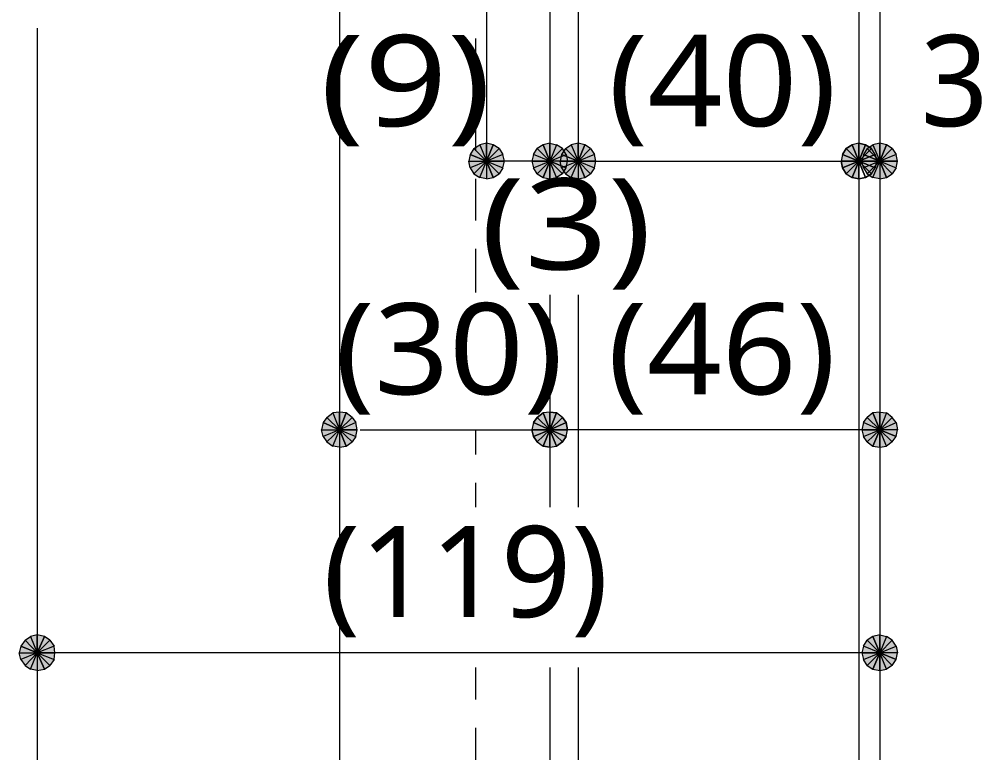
# Model space of a CAD drawing. Header units: millimetres. Extents: x 0 to 420, y 0 to 297.
# Drawn here: x 129.98 to 157.4, y 101.9 to 123 of the extents above; entities that cross this region are included whole.
import ezdxf
from ezdxf.enums import TextEntityAlignment as Align

# ---------------------------------------------------------------- set-up
doc = ezdxf.new("R2010")
doc.units = ezdxf.units.MM
doc.styles.add('kst32b', font='NotoSansJP-Variable.ttf')

msp = doc.modelspace()

# ---------------------------------------------------------------- hatches: boundary and pattern name
h = msp.add_hatch(color=7)
h.paths.add_polyline_path([(143.298, 119.465), (143.108, 119.422), (143.298, 118.957), (143.298, 119.465)])
h.paths.add_polyline_path([(143.108, 119.422), (143.298, 118.957), (142.938, 119.317), (143.108, 119.422)])
h.paths.add_polyline_path([(143.298, 118.957), (142.938, 119.317), (142.833, 119.147), (143.298, 118.957)])
for points in [[(143.489, 119.422), (143.298, 119.465), (143.298, 118.957), (143.489, 119.422)], [(146.092, 119.422), (145.902, 119.465), (145.902, 118.957), (146.092, 119.422)], [(154.686, 119.422), (154.496, 119.465), (154.496, 118.957), (154.686, 119.422)], [(144.907, 118.491), (145.097, 118.449), (145.097, 118.957), (144.907, 118.491)], [(139.298, 111.781), (139.107, 111.802), (139.107, 111.294), (139.298, 111.781)], [(145.288, 111.781), (145.097, 111.802), (145.097, 111.294), (145.288, 111.781)], [(144.907, 110.829), (145.097, 110.807), (145.097, 111.294), (144.907, 110.829)], [(154.305, 110.829), (154.496, 110.807), (154.496, 111.294), (154.305, 110.829)], [(130.704, 105.41), (130.493, 105.452), (130.493, 104.944), (130.704, 105.41)], [(154.305, 104.479), (154.496, 104.436), (154.496, 104.944), (154.305, 104.479)]]:
    msp.add_hatch(color=7).paths.add_polyline_path(points)
h = msp.add_hatch(color=7)
h.paths.add_polyline_path([(143.806, 118.957), (143.764, 119.147), (143.298, 118.957), (143.806, 118.957)])
h.paths.add_polyline_path([(143.764, 119.147), (143.298, 118.957), (143.658, 119.317), (143.764, 119.147)])
h.paths.add_polyline_path([(143.298, 118.957), (143.658, 119.317), (143.489, 119.422), (143.298, 118.957)])
h = msp.add_hatch(color=7)
h.paths.add_polyline_path([(144.907, 119.422), (144.738, 119.317), (145.097, 118.957), (144.907, 119.422)])
h.paths.add_polyline_path([(144.738, 119.317), (145.097, 118.957), (144.632, 119.147), (144.738, 119.317)])
h.paths.add_polyline_path([(145.097, 118.957), (144.632, 119.147), (144.59, 118.957), (145.097, 118.957)])
h = msp.add_hatch(color=7)
h.paths.add_polyline_path([(145.457, 119.317), (145.288, 119.422), (145.097, 118.957), (145.457, 119.317)])
h.paths.add_polyline_path([(145.288, 119.422), (145.097, 118.957), (145.097, 119.465), (145.288, 119.422)])
h.paths.add_polyline_path([(145.097, 118.957), (145.097, 119.465), (144.907, 119.422), (145.097, 118.957)])
h = msp.add_hatch(color=7)
h.paths.add_polyline_path([(145.563, 118.766), (145.605, 118.957), (145.097, 118.957), (145.563, 118.766)])
h.paths.add_polyline_path([(145.605, 118.957), (145.097, 118.957), (145.563, 119.147), (145.605, 118.957)])
h.paths.add_polyline_path([(145.097, 118.957), (145.563, 119.147), (145.457, 119.317), (145.097, 118.957)])
h = msp.add_hatch(color=7)
h.paths.add_polyline_path([(145.902, 119.465), (145.711, 119.422), (145.902, 118.957), (145.902, 119.465)])
h.paths.add_polyline_path([(145.711, 119.422), (145.902, 118.957), (145.542, 119.317), (145.711, 119.422)])
h.paths.add_polyline_path([(145.902, 118.957), (145.542, 119.317), (145.436, 119.147), (145.902, 118.957)])
h = msp.add_hatch(color=7)
h.paths.add_polyline_path([(146.41, 118.957), (146.368, 119.147), (145.902, 118.957), (146.41, 118.957)])
h.paths.add_polyline_path([(146.368, 119.147), (145.902, 118.957), (146.262, 119.317), (146.368, 119.147)])
h.paths.add_polyline_path([(145.902, 118.957), (146.262, 119.317), (146.092, 119.422), (145.902, 118.957)])
h = msp.add_hatch(color=7)
h.paths.add_polyline_path([(153.712, 119.422), (153.543, 119.317), (153.903, 118.957), (153.712, 119.422)])
h.paths.add_polyline_path([(153.543, 119.317), (153.903, 118.957), (153.437, 119.147), (153.543, 119.317)])
h.paths.add_polyline_path([(153.903, 118.957), (153.437, 119.147), (153.395, 118.957), (153.903, 118.957)])
h = msp.add_hatch(color=7)
h.paths.add_polyline_path([(153.903, 119.465), (153.712, 119.422), (153.903, 118.957), (153.903, 119.465)])
h.paths.add_polyline_path([(153.712, 119.422), (153.903, 118.957), (153.543, 119.317), (153.712, 119.422)])
h.paths.add_polyline_path([(153.903, 118.957), (153.543, 119.317), (153.437, 119.147), (153.903, 118.957)])
h = msp.add_hatch(color=7)
h.paths.add_polyline_path([(154.263, 119.317), (154.093, 119.422), (153.903, 118.957), (154.263, 119.317)])
h.paths.add_polyline_path([(154.093, 119.422), (153.903, 118.957), (153.903, 119.465), (154.093, 119.422)])
h.paths.add_polyline_path([(153.903, 118.957), (153.903, 119.465), (153.712, 119.422), (153.903, 118.957)])
h = msp.add_hatch(color=7)
h.paths.add_polyline_path([(154.369, 119.147), (154.263, 119.317), (153.903, 118.957), (154.369, 119.147)])
h.paths.add_polyline_path([(154.263, 119.317), (153.903, 118.957), (154.093, 119.422), (154.263, 119.317)])
h.paths.add_polyline_path([(153.903, 118.957), (154.093, 119.422), (153.903, 119.465), (153.903, 118.957)])
h = msp.add_hatch(color=7)
h.paths.add_polyline_path([(154.369, 118.766), (154.411, 118.957), (153.903, 118.957), (154.369, 118.766)])
h.paths.add_polyline_path([(154.411, 118.957), (153.903, 118.957), (154.369, 119.147), (154.411, 118.957)])
h.paths.add_polyline_path([(153.903, 118.957), (154.369, 119.147), (154.263, 119.317), (153.903, 118.957)])
h = msp.add_hatch(color=7)
h.paths.add_polyline_path([(154.496, 119.465), (154.305, 119.422), (154.496, 118.957), (154.496, 119.465)])
h.paths.add_polyline_path([(154.305, 119.422), (154.496, 118.957), (154.136, 119.317), (154.305, 119.422)])
h.paths.add_polyline_path([(154.496, 118.957), (154.136, 119.317), (154.03, 119.147), (154.496, 118.957)])
h = msp.add_hatch(color=7)
h.paths.add_polyline_path([(155.004, 118.957), (154.961, 119.147), (154.496, 118.957), (155.004, 118.957)])
h.paths.add_polyline_path([(154.961, 119.147), (154.496, 118.957), (154.855, 119.317), (154.961, 119.147)])
h.paths.add_polyline_path([(154.496, 118.957), (154.855, 119.317), (154.686, 119.422), (154.496, 118.957)])
h = msp.add_hatch(color=7)
h.paths.add_polyline_path([(142.833, 119.147), (142.79, 118.957), (143.298, 118.957), (142.833, 119.147)])
h.paths.add_polyline_path([(142.79, 118.957), (143.298, 118.957), (142.833, 118.766), (142.79, 118.957)])
h.paths.add_polyline_path([(143.298, 118.957), (142.833, 118.766), (142.938, 118.597), (143.298, 118.957)])
h = msp.add_hatch(color=7)
h.paths.add_polyline_path([(145.436, 119.147), (145.394, 118.957), (145.902, 118.957), (145.436, 119.147)])
h.paths.add_polyline_path([(145.394, 118.957), (145.902, 118.957), (145.436, 118.766), (145.394, 118.957)])
h.paths.add_polyline_path([(145.902, 118.957), (145.436, 118.766), (145.542, 118.597), (145.902, 118.957)])
h = msp.add_hatch(color=7)
h.paths.add_polyline_path([(153.437, 119.147), (153.395, 118.957), (153.903, 118.957), (153.437, 119.147)])
h.paths.add_polyline_path([(153.395, 118.957), (153.903, 118.957), (153.437, 118.766), (153.395, 118.957)])
h.paths.add_polyline_path([(153.903, 118.957), (153.437, 118.766), (153.543, 118.597), (153.903, 118.957)])
h = msp.add_hatch(color=7)
h.paths.add_polyline_path([(154.263, 118.597), (154.369, 118.766), (153.903, 118.957), (154.263, 118.597)])
h.paths.add_polyline_path([(154.369, 118.766), (153.903, 118.957), (154.411, 118.957), (154.369, 118.766)])
h.paths.add_polyline_path([(153.903, 118.957), (154.411, 118.957), (154.369, 119.147), (153.903, 118.957)])
h = msp.add_hatch(color=7)
h.paths.add_polyline_path([(154.03, 119.147), (153.987, 118.957), (154.496, 118.957), (154.03, 119.147)])
h.paths.add_polyline_path([(153.987, 118.957), (154.496, 118.957), (154.03, 118.766), (153.987, 118.957)])
h.paths.add_polyline_path([(154.496, 118.957), (154.03, 118.766), (154.136, 118.597), (154.496, 118.957)])
h = msp.add_hatch(color=7)
h.paths.add_polyline_path([(142.938, 118.597), (143.108, 118.491), (143.298, 118.957), (142.938, 118.597)])
h.paths.add_polyline_path([(143.108, 118.491), (143.298, 118.957), (143.298, 118.449), (143.108, 118.491)])
h.paths.add_polyline_path([(143.298, 118.957), (143.298, 118.449), (143.489, 118.491), (143.298, 118.957)])
h = msp.add_hatch(color=7)
h.paths.add_polyline_path([(143.489, 118.491), (143.658, 118.597), (143.298, 118.957), (143.489, 118.491)])
h.paths.add_polyline_path([(143.658, 118.597), (143.298, 118.957), (143.764, 118.766), (143.658, 118.597)])
h.paths.add_polyline_path([(143.298, 118.957), (143.764, 118.766), (143.806, 118.957), (143.298, 118.957)])
h = msp.add_hatch(color=7)
h.paths.add_polyline_path([(144.59, 118.957), (144.632, 118.766), (145.097, 118.957), (144.59, 118.957)])
h.paths.add_polyline_path([(144.632, 118.766), (145.097, 118.957), (144.738, 118.597), (144.632, 118.766)])
h.paths.add_polyline_path([(145.097, 118.957), (144.738, 118.597), (144.907, 118.491), (145.097, 118.957)])
h = msp.add_hatch(color=7)
h.paths.add_polyline_path([(145.097, 118.449), (145.288, 118.491), (145.097, 118.957), (145.097, 118.449)])
h.paths.add_polyline_path([(145.288, 118.491), (145.097, 118.957), (145.457, 118.597), (145.288, 118.491)])
h.paths.add_polyline_path([(145.097, 118.957), (145.457, 118.597), (145.563, 118.766), (145.097, 118.957)])
h = msp.add_hatch(color=7)
h.paths.add_polyline_path([(145.542, 118.597), (145.711, 118.491), (145.902, 118.957), (145.542, 118.597)])
h.paths.add_polyline_path([(145.711, 118.491), (145.902, 118.957), (145.902, 118.449), (145.711, 118.491)])
h.paths.add_polyline_path([(145.902, 118.957), (145.902, 118.449), (146.092, 118.491), (145.902, 118.957)])
h = msp.add_hatch(color=7)
h.paths.add_polyline_path([(146.092, 118.491), (146.262, 118.597), (145.902, 118.957), (146.092, 118.491)])
h.paths.add_polyline_path([(146.262, 118.597), (145.902, 118.957), (146.368, 118.766), (146.262, 118.597)])
h.paths.add_polyline_path([(145.902, 118.957), (146.368, 118.766), (146.41, 118.957), (145.902, 118.957)])
h = msp.add_hatch(color=7)
h.paths.add_polyline_path([(153.395, 118.957), (153.437, 118.766), (153.903, 118.957), (153.395, 118.957)])
h.paths.add_polyline_path([(153.437, 118.766), (153.903, 118.957), (153.543, 118.597), (153.437, 118.766)])
h.paths.add_polyline_path([(153.903, 118.957), (153.543, 118.597), (153.712, 118.491), (153.903, 118.957)])
h = msp.add_hatch(color=7)
h.paths.add_polyline_path([(153.543, 118.597), (153.712, 118.491), (153.903, 118.957), (153.543, 118.597)])
h.paths.add_polyline_path([(153.712, 118.491), (153.903, 118.957), (153.903, 118.449), (153.712, 118.491)])
h = msp.add_hatch(color=7)
h.paths.add_polyline_path([(153.712, 118.491), (153.903, 118.449), (153.903, 118.957), (153.712, 118.491)])
h.paths.add_polyline_path([(153.903, 118.449), (153.903, 118.957), (154.093, 118.491), (153.903, 118.449)])
h.paths.add_polyline_path([(153.903, 118.957), (154.093, 118.491), (154.263, 118.597), (153.903, 118.957)])
h = msp.add_hatch(color=7)
h.paths.add_polyline_path([(153.903, 118.449), (154.093, 118.491), (153.903, 118.957), (153.903, 118.449)])
h.paths.add_polyline_path([(154.093, 118.491), (153.903, 118.957), (154.263, 118.597), (154.093, 118.491)])
h.paths.add_polyline_path([(153.903, 118.957), (154.263, 118.597), (154.369, 118.766), (153.903, 118.957)])
h = msp.add_hatch(color=7)
h.paths.add_polyline_path([(154.136, 118.597), (154.305, 118.491), (154.496, 118.957), (154.136, 118.597)])
h.paths.add_polyline_path([(154.305, 118.491), (154.496, 118.957), (154.496, 118.449), (154.305, 118.491)])
h.paths.add_polyline_path([(154.496, 118.957), (154.496, 118.449), (154.686, 118.491), (154.496, 118.957)])
h = msp.add_hatch(color=7)
h.paths.add_polyline_path([(154.686, 118.491), (154.855, 118.597), (154.496, 118.957), (154.686, 118.491)])
h.paths.add_polyline_path([(154.855, 118.597), (154.496, 118.957), (154.961, 118.766), (154.855, 118.597)])
h.paths.add_polyline_path([(154.496, 118.957), (154.961, 118.766), (155.004, 118.957), (154.496, 118.957)])
h = msp.add_hatch(color=7)
h.paths.add_polyline_path([(139.107, 111.802), (138.917, 111.781), (139.107, 111.294), (139.107, 111.802)])
h.paths.add_polyline_path([(138.917, 111.781), (139.107, 111.294), (138.747, 111.654), (138.917, 111.781)])
h.paths.add_polyline_path([(139.107, 111.294), (138.747, 111.654), (138.642, 111.506), (139.107, 111.294)])
h = msp.add_hatch(color=7)
h.paths.add_polyline_path([(139.615, 111.294), (139.573, 111.506), (139.107, 111.294), (139.615, 111.294)])
h.paths.add_polyline_path([(139.573, 111.506), (139.107, 111.294), (139.467, 111.654), (139.573, 111.506)])
h.paths.add_polyline_path([(139.107, 111.294), (139.467, 111.654), (139.298, 111.781), (139.107, 111.294)])
h = msp.add_hatch(color=7)
h.paths.add_polyline_path([(144.907, 111.781), (144.738, 111.654), (145.097, 111.294), (144.907, 111.781)])
h.paths.add_polyline_path([(144.738, 111.654), (145.097, 111.294), (144.632, 111.506), (144.738, 111.654)])
h.paths.add_polyline_path([(145.097, 111.294), (144.632, 111.506), (144.59, 111.294), (145.097, 111.294)])
h = msp.add_hatch(color=7)
h.paths.add_polyline_path([(145.097, 111.802), (144.907, 111.781), (145.097, 111.294), (145.097, 111.802)])
h.paths.add_polyline_path([(144.907, 111.781), (145.097, 111.294), (144.738, 111.654), (144.907, 111.781)])
h.paths.add_polyline_path([(145.097, 111.294), (144.738, 111.654), (144.632, 111.506), (145.097, 111.294)])
h = msp.add_hatch(color=7)
h.paths.add_polyline_path([(145.457, 111.654), (145.288, 111.781), (145.097, 111.294), (145.457, 111.654)])
h.paths.add_polyline_path([(145.288, 111.781), (145.097, 111.294), (145.097, 111.802), (145.288, 111.781)])
h.paths.add_polyline_path([(145.097, 111.294), (145.097, 111.802), (144.907, 111.781), (145.097, 111.294)])
h = msp.add_hatch(color=7)
h.paths.add_polyline_path([(145.605, 111.294), (145.563, 111.506), (145.097, 111.294), (145.605, 111.294)])
h.paths.add_polyline_path([(145.563, 111.506), (145.097, 111.294), (145.457, 111.654), (145.563, 111.506)])
h.paths.add_polyline_path([(145.097, 111.294), (145.457, 111.654), (145.288, 111.781), (145.097, 111.294)])
h = msp.add_hatch(color=7)
h.paths.add_polyline_path([(145.563, 111.104), (145.605, 111.294), (145.097, 111.294), (145.563, 111.104)])
h.paths.add_polyline_path([(145.605, 111.294), (145.097, 111.294), (145.563, 111.506), (145.605, 111.294)])
h.paths.add_polyline_path([(145.097, 111.294), (145.563, 111.506), (145.457, 111.654), (145.097, 111.294)])
h = msp.add_hatch(color=7)
h.paths.add_polyline_path([(154.305, 111.781), (154.136, 111.654), (154.496, 111.294), (154.305, 111.781)])
h.paths.add_polyline_path([(154.136, 111.654), (154.496, 111.294), (154.03, 111.506), (154.136, 111.654)])
h.paths.add_polyline_path([(154.496, 111.294), (154.03, 111.506), (153.987, 111.294), (154.496, 111.294)])
h = msp.add_hatch(color=7)
h.paths.add_polyline_path([(154.855, 111.654), (154.686, 111.781), (154.496, 111.294), (154.855, 111.654)])
h.paths.add_polyline_path([(154.686, 111.781), (154.496, 111.294), (154.496, 111.802), (154.686, 111.781)])
h.paths.add_polyline_path([(154.496, 111.294), (154.496, 111.802), (154.305, 111.781), (154.496, 111.294)])
h = msp.add_hatch(color=7)
h.paths.add_polyline_path([(154.961, 111.104), (155.004, 111.294), (154.496, 111.294), (154.961, 111.104)])
h.paths.add_polyline_path([(155.004, 111.294), (154.496, 111.294), (154.961, 111.506), (155.004, 111.294)])
h.paths.add_polyline_path([(154.496, 111.294), (154.961, 111.506), (154.855, 111.654), (154.496, 111.294)])
h = msp.add_hatch(color=7)
h.paths.add_polyline_path([(138.642, 111.506), (138.599, 111.294), (139.107, 111.294), (138.642, 111.506)])
h.paths.add_polyline_path([(138.599, 111.294), (139.107, 111.294), (138.642, 111.104), (138.599, 111.294)])
h.paths.add_polyline_path([(139.107, 111.294), (138.642, 111.104), (138.747, 110.956), (139.107, 111.294)])
h = msp.add_hatch(color=7)
h.paths.add_polyline_path([(144.632, 111.506), (144.59, 111.294), (145.097, 111.294), (144.632, 111.506)])
h.paths.add_polyline_path([(144.59, 111.294), (145.097, 111.294), (144.632, 111.104), (144.59, 111.294)])
h.paths.add_polyline_path([(145.097, 111.294), (144.632, 111.104), (144.738, 110.956), (145.097, 111.294)])
h = msp.add_hatch(color=7)
h.paths.add_polyline_path([(138.747, 110.956), (138.917, 110.829), (139.107, 111.294), (138.747, 110.956)])
h.paths.add_polyline_path([(138.917, 110.829), (139.107, 111.294), (139.107, 110.807), (138.917, 110.829)])
h.paths.add_polyline_path([(139.107, 111.294), (139.107, 110.807), (139.298, 110.829), (139.107, 111.294)])
h = msp.add_hatch(color=7)
h.paths.add_polyline_path([(139.298, 110.829), (139.467, 110.956), (139.107, 111.294), (139.298, 110.829)])
h.paths.add_polyline_path([(139.467, 110.956), (139.107, 111.294), (139.573, 111.104), (139.467, 110.956)])
h.paths.add_polyline_path([(139.107, 111.294), (139.573, 111.104), (139.615, 111.294), (139.107, 111.294)])
h = msp.add_hatch(color=7)
h.paths.add_polyline_path([(144.59, 111.294), (144.632, 111.104), (145.097, 111.294), (144.59, 111.294)])
h.paths.add_polyline_path([(144.632, 111.104), (145.097, 111.294), (144.738, 110.956), (144.632, 111.104)])
h.paths.add_polyline_path([(145.097, 111.294), (144.738, 110.956), (144.907, 110.829), (145.097, 111.294)])
h = msp.add_hatch(color=7)
h.paths.add_polyline_path([(144.738, 110.956), (144.907, 110.829), (145.097, 111.294), (144.738, 110.956)])
h.paths.add_polyline_path([(144.907, 110.829), (145.097, 111.294), (145.097, 110.807), (144.907, 110.829)])
h.paths.add_polyline_path([(145.097, 111.294), (145.097, 110.807), (145.288, 110.829), (145.097, 111.294)])
h = msp.add_hatch(color=7)
h.paths.add_polyline_path([(145.288, 110.829), (145.457, 110.956), (145.097, 111.294), (145.288, 110.829)])
h.paths.add_polyline_path([(145.457, 110.956), (145.097, 111.294), (145.563, 111.104), (145.457, 110.956)])
h.paths.add_polyline_path([(145.097, 111.294), (145.563, 111.104), (145.605, 111.294), (145.097, 111.294)])
h = msp.add_hatch(color=7)
h.paths.add_polyline_path([(145.097, 110.807), (145.288, 110.829), (145.097, 111.294), (145.097, 110.807)])
h.paths.add_polyline_path([(145.288, 110.829), (145.097, 111.294), (145.457, 110.956), (145.288, 110.829)])
h.paths.add_polyline_path([(145.097, 111.294), (145.457, 110.956), (145.563, 111.104), (145.097, 111.294)])
h = msp.add_hatch(color=7)
h.paths.add_polyline_path([(153.987, 111.294), (154.03, 111.104), (154.496, 111.294), (153.987, 111.294)])
h.paths.add_polyline_path([(154.03, 111.104), (154.496, 111.294), (154.136, 110.956), (154.03, 111.104)])
h.paths.add_polyline_path([(154.496, 111.294), (154.136, 110.956), (154.305, 110.829), (154.496, 111.294)])
h = msp.add_hatch(color=7)
h.paths.add_polyline_path([(154.496, 110.807), (154.686, 110.829), (154.496, 111.294), (154.496, 110.807)])
h.paths.add_polyline_path([(154.686, 110.829), (154.496, 111.294), (154.855, 110.956), (154.686, 110.829)])
h.paths.add_polyline_path([(154.496, 111.294), (154.855, 110.956), (154.961, 111.104), (154.496, 111.294)])
h = msp.add_hatch(color=7)
h.paths.add_polyline_path([(130.493, 105.452), (130.302, 105.41), (130.493, 104.944), (130.493, 105.452)])
h.paths.add_polyline_path([(130.302, 105.41), (130.493, 104.944), (130.154, 105.304), (130.302, 105.41)])
h.paths.add_polyline_path([(130.493, 104.944), (130.154, 105.304), (130.027, 105.135), (130.493, 104.944)])
h = msp.add_hatch(color=7)
h.paths.add_polyline_path([(131.001, 104.944), (130.979, 105.135), (130.493, 104.944), (131.001, 104.944)])
h.paths.add_polyline_path([(130.979, 105.135), (130.493, 104.944), (130.852, 105.304), (130.979, 105.135)])
h.paths.add_polyline_path([(130.493, 104.944), (130.852, 105.304), (130.704, 105.41), (130.493, 104.944)])
h = msp.add_hatch(color=7)
h.paths.add_polyline_path([(154.305, 105.41), (154.136, 105.304), (154.496, 104.944), (154.305, 105.41)])
h.paths.add_polyline_path([(154.136, 105.304), (154.496, 104.944), (154.03, 105.135), (154.136, 105.304)])
h.paths.add_polyline_path([(154.496, 104.944), (154.03, 105.135), (153.987, 104.944), (154.496, 104.944)])
h = msp.add_hatch(color=7)
h.paths.add_polyline_path([(154.855, 105.304), (154.686, 105.41), (154.496, 104.944), (154.855, 105.304)])
h.paths.add_polyline_path([(154.686, 105.41), (154.496, 104.944), (154.496, 105.452), (154.686, 105.41)])
h.paths.add_polyline_path([(154.496, 104.944), (154.496, 105.452), (154.305, 105.41), (154.496, 104.944)])
h = msp.add_hatch(color=7)
h.paths.add_polyline_path([(154.961, 104.754), (155.004, 104.944), (154.496, 104.944), (154.961, 104.754)])
h.paths.add_polyline_path([(155.004, 104.944), (154.496, 104.944), (154.961, 105.135), (155.004, 104.944)])
h.paths.add_polyline_path([(154.496, 104.944), (154.961, 105.135), (154.855, 105.304), (154.496, 104.944)])
h = msp.add_hatch(color=7)
h.paths.add_polyline_path([(130.027, 105.135), (129.985, 104.944), (130.493, 104.944), (130.027, 105.135)])
h.paths.add_polyline_path([(129.985, 104.944), (130.493, 104.944), (130.027, 104.754), (129.985, 104.944)])
h.paths.add_polyline_path([(130.493, 104.944), (130.027, 104.754), (130.154, 104.584), (130.493, 104.944)])
h = msp.add_hatch(color=7)
h.paths.add_polyline_path([(130.154, 104.584), (130.302, 104.479), (130.493, 104.944), (130.154, 104.584)])
h.paths.add_polyline_path([(130.302, 104.479), (130.493, 104.944), (130.493, 104.436), (130.302, 104.479)])
h.paths.add_polyline_path([(130.493, 104.944), (130.493, 104.436), (130.704, 104.479), (130.493, 104.944)])
h = msp.add_hatch(color=7)
h.paths.add_polyline_path([(130.704, 104.479), (130.852, 104.584), (130.493, 104.944), (130.704, 104.479)])
h.paths.add_polyline_path([(130.852, 104.584), (130.493, 104.944), (130.979, 104.754), (130.852, 104.584)])
h.paths.add_polyline_path([(130.493, 104.944), (130.979, 104.754), (131.001, 104.944), (130.493, 104.944)])
h = msp.add_hatch(color=7)
h.paths.add_polyline_path([(153.987, 104.944), (154.03, 104.754), (154.496, 104.944), (153.987, 104.944)])
h.paths.add_polyline_path([(154.03, 104.754), (154.496, 104.944), (154.136, 104.584), (154.03, 104.754)])
h.paths.add_polyline_path([(154.496, 104.944), (154.136, 104.584), (154.305, 104.479), (154.496, 104.944)])
h = msp.add_hatch(color=7)
h.paths.add_polyline_path([(154.496, 104.436), (154.686, 104.479), (154.496, 104.944), (154.496, 104.436)])
h.paths.add_polyline_path([(154.686, 104.479), (154.496, 104.944), (154.855, 104.584), (154.686, 104.479)])
h.paths.add_polyline_path([(154.496, 104.944), (154.855, 104.584), (154.961, 104.754), (154.496, 104.944)])

# ---------------------------------------------------------------- linework, layer by layer
at = {"lineweight": 13}
for points in [[(154.496, 132.609), (154.496, 101.896)], [(145.902, 130.873), (145.902, 118.47)], [(153.903, 130.873), (153.903, 101.896)], [(139.107, 129.625), (139.107, 101.896)], [(145.097, 129.413), (145.097, 118.957)], [(143.298, 126.873), (143.298, 118.957)], [(130.493, 122.746), (130.493, 101.896)], [(142.981, 122.449), (142.981, 121.264)], [(142.981, 120.459), (142.981, 119.253)], [(145.097, 119.443), (145.097, 118.47)], [(145.902, 118.957), (145.097, 118.957), (143.298, 118.957)], [(145.902, 118.957), (153.903, 118.957)], [(153.903, 118.957), (154.496, 118.957)], [(142.981, 118.449), (142.981, 117.263)], [(142.981, 116.459), (142.981, 115.21)], [(145.097, 115.147), (145.097, 109.093)], [(145.902, 115.147), (145.902, 109.093)], [(139.7, 111.294), (145.097, 111.294)], [(142.981, 111.294), (142.981, 110.596)], [(154.496, 111.294), (145.097, 111.294)], [(142.981, 109.791), (142.981, 109.093)], [(154.496, 104.944), (130.493, 104.944)], [(142.981, 104.521), (142.981, 103.611)], [(145.097, 104.521), (145.097, 101.896)], [(145.902, 104.521), (145.902, 101.896)], [(142.981, 102.806), (142.981, 101.896)]]:
    msp.add_lwpolyline(points, dxfattribs=at)
at = {"lineweight": 0}
for points in [[(143.298, 118.957), (142.938, 119.317), (142.833, 119.147)], [(143.108, 119.422), (143.298, 118.957), (142.938, 119.317)], [(143.298, 119.465), (143.108, 119.422), (143.298, 118.957)], [(143.489, 119.422), (143.298, 119.465), (143.298, 118.957)], [(143.298, 118.957), (143.658, 119.317), (143.489, 119.422)], [(143.764, 119.147), (143.298, 118.957), (143.658, 119.317)], [(144.738, 119.317), (145.097, 118.957), (144.632, 119.147)], [(144.907, 119.422), (144.738, 119.317), (145.097, 118.957)], [(145.097, 118.957), (145.097, 119.465), (144.907, 119.422)], [(145.288, 119.422), (145.097, 118.957), (145.097, 119.465)], [(145.457, 119.317), (145.288, 119.422), (145.097, 118.957)], [(145.097, 118.957), (145.563, 119.147), (145.457, 119.317)], [(145.902, 118.957), (145.542, 119.317), (145.436, 119.147)], [(145.711, 119.422), (145.902, 118.957), (145.542, 119.317)], [(145.902, 119.465), (145.711, 119.422), (145.902, 118.957)], [(146.092, 119.422), (145.902, 119.465), (145.902, 118.957)], [(145.902, 118.957), (146.262, 119.317), (146.092, 119.422)], [(146.368, 119.147), (145.902, 118.957), (146.262, 119.317)], [(153.543, 119.317), (153.903, 118.957), (153.437, 119.147)], [(153.903, 118.957), (153.543, 119.317), (153.437, 119.147)], [(153.712, 119.422), (153.543, 119.317), (153.903, 118.957)], [(153.712, 119.422), (153.903, 118.957), (153.543, 119.317)], [(153.903, 118.957), (153.903, 119.465), (153.712, 119.422)], [(153.903, 119.465), (153.712, 119.422), (153.903, 118.957)], [(154.093, 119.422), (153.903, 118.957), (153.903, 119.465)], [(153.903, 118.957), (154.093, 119.422), (153.903, 119.465)], [(154.263, 119.317), (154.093, 119.422), (153.903, 118.957)], [(154.263, 119.317), (153.903, 118.957), (154.093, 119.422)], [(153.903, 118.957), (154.369, 119.147), (154.263, 119.317)], [(154.369, 119.147), (154.263, 119.317), (153.903, 118.957)], [(154.496, 118.957), (154.136, 119.317), (154.03, 119.147)], [(154.305, 119.422), (154.496, 118.957), (154.136, 119.317)], [(154.496, 119.465), (154.305, 119.422), (154.496, 118.957)], [(154.686, 119.422), (154.496, 119.465), (154.496, 118.957)], [(154.496, 118.957), (154.855, 119.317), (154.686, 119.422)], [(154.961, 119.147), (154.496, 118.957), (154.855, 119.317)], [(142.833, 119.147), (142.79, 118.957), (143.298, 118.957)], [(143.806, 118.957), (143.764, 119.147), (143.298, 118.957)], [(145.097, 118.957), (144.632, 119.147), (144.59, 118.957)], [(145.605, 118.957), (145.097, 118.957), (145.563, 119.147)], [(145.436, 119.147), (145.394, 118.957), (145.902, 118.957)], [(146.41, 118.957), (146.368, 119.147), (145.902, 118.957)], [(153.903, 118.957), (153.437, 119.147), (153.395, 118.957)], [(153.437, 119.147), (153.395, 118.957), (153.903, 118.957)], [(154.411, 118.957), (153.903, 118.957), (154.369, 119.147)], [(153.903, 118.957), (154.411, 118.957), (154.369, 119.147)], [(154.03, 119.147), (153.987, 118.957), (154.496, 118.957)], [(155.004, 118.957), (154.961, 119.147), (154.496, 118.957)], [(142.79, 118.957), (143.298, 118.957), (142.833, 118.766)], [(143.298, 118.957), (142.833, 118.766), (142.938, 118.597)], [(142.938, 118.597), (143.108, 118.491), (143.298, 118.957)], [(143.108, 118.491), (143.298, 118.957), (143.298, 118.449)], [(143.298, 118.957), (143.298, 118.449), (143.489, 118.491)], [(143.489, 118.491), (143.658, 118.597), (143.298, 118.957)], [(143.658, 118.597), (143.298, 118.957), (143.764, 118.766)], [(143.298, 118.957), (143.764, 118.766), (143.806, 118.957)], [(144.59, 118.957), (144.632, 118.766), (145.097, 118.957)], [(144.632, 118.766), (145.097, 118.957), (144.738, 118.597)], [(145.097, 118.957), (144.738, 118.597), (144.907, 118.491)], [(144.907, 118.491), (145.097, 118.449), (145.097, 118.957)], [(145.097, 118.449), (145.288, 118.491), (145.097, 118.957)], [(145.288, 118.491), (145.097, 118.957), (145.457, 118.597)], [(145.097, 118.957), (145.457, 118.597), (145.563, 118.766)], [(145.563, 118.766), (145.605, 118.957), (145.097, 118.957)], [(145.394, 118.957), (145.902, 118.957), (145.436, 118.766)], [(145.902, 118.957), (145.436, 118.766), (145.542, 118.597)], [(145.542, 118.597), (145.711, 118.491), (145.902, 118.957)], [(145.711, 118.491), (145.902, 118.957), (145.902, 118.449)], [(145.902, 118.957), (145.902, 118.449), (146.092, 118.491)], [(146.092, 118.491), (146.262, 118.597), (145.902, 118.957)], [(146.262, 118.597), (145.902, 118.957), (146.368, 118.766)], [(145.902, 118.957), (146.368, 118.766), (146.41, 118.957)], [(153.395, 118.957), (153.437, 118.766), (153.903, 118.957)], [(153.395, 118.957), (153.903, 118.957), (153.437, 118.766)], [(153.437, 118.766), (153.903, 118.957), (153.543, 118.597)], [(153.903, 118.957), (153.437, 118.766), (153.543, 118.597)], [(153.903, 118.957), (153.543, 118.597), (153.712, 118.491)], [(153.543, 118.597), (153.712, 118.491), (153.903, 118.957)], [(153.712, 118.491), (153.903, 118.449), (153.903, 118.957)], [(153.712, 118.491), (153.903, 118.957), (153.903, 118.449)], [(153.903, 118.449), (154.093, 118.491), (153.903, 118.957)], [(154.093, 118.491), (153.903, 118.957), (154.263, 118.597)], [(153.903, 118.957), (154.263, 118.597), (154.369, 118.766)], [(154.369, 118.766), (154.411, 118.957), (153.903, 118.957)], [(153.903, 118.449), (153.903, 118.957), (154.093, 118.491)], [(153.903, 118.957), (154.093, 118.491), (154.263, 118.597)], [(154.263, 118.597), (154.369, 118.766), (153.903, 118.957)], [(154.369, 118.766), (153.903, 118.957), (154.411, 118.957)], [(153.987, 118.957), (154.496, 118.957), (154.03, 118.766)], [(154.496, 118.957), (154.03, 118.766), (154.136, 118.597)], [(154.136, 118.597), (154.305, 118.491), (154.496, 118.957)], [(154.305, 118.491), (154.496, 118.957), (154.496, 118.449)], [(154.496, 118.957), (154.496, 118.449), (154.686, 118.491)], [(154.686, 118.491), (154.855, 118.597), (154.496, 118.957)], [(154.855, 118.597), (154.496, 118.957), (154.961, 118.766)], [(154.496, 118.957), (154.961, 118.766), (155.004, 118.957)], [(139.107, 111.294), (138.747, 111.654), (138.642, 111.506)], [(138.917, 111.781), (139.107, 111.294), (138.747, 111.654)], [(139.107, 111.802), (138.917, 111.781), (139.107, 111.294)], [(139.298, 111.781), (139.107, 111.802), (139.107, 111.294)], [(139.107, 111.294), (139.467, 111.654), (139.298, 111.781)], [(139.573, 111.506), (139.107, 111.294), (139.467, 111.654)], [(145.097, 111.294), (144.738, 111.654), (144.632, 111.506)], [(144.738, 111.654), (145.097, 111.294), (144.632, 111.506)], [(144.907, 111.781), (145.097, 111.294), (144.738, 111.654)], [(144.907, 111.781), (144.738, 111.654), (145.097, 111.294)], [(145.097, 111.802), (144.907, 111.781), (145.097, 111.294)], [(145.097, 111.294), (145.097, 111.802), (144.907, 111.781)], [(145.288, 111.781), (145.097, 111.802), (145.097, 111.294)], [(145.288, 111.781), (145.097, 111.294), (145.097, 111.802)], [(145.097, 111.294), (145.457, 111.654), (145.288, 111.781)], [(145.457, 111.654), (145.288, 111.781), (145.097, 111.294)], [(145.563, 111.506), (145.097, 111.294), (145.457, 111.654)], [(145.097, 111.294), (145.563, 111.506), (145.457, 111.654)], [(154.136, 111.654), (154.496, 111.294), (154.03, 111.506)], [(154.305, 111.781), (154.136, 111.654), (154.496, 111.294)], [(154.496, 111.294), (154.496, 111.802), (154.305, 111.781)], [(154.686, 111.781), (154.496, 111.294), (154.496, 111.802)], [(154.855, 111.654), (154.686, 111.781), (154.496, 111.294)], [(154.496, 111.294), (154.961, 111.506), (154.855, 111.654)], [(138.642, 111.506), (138.599, 111.294), (139.107, 111.294)], [(139.615, 111.294), (139.573, 111.506), (139.107, 111.294)], [(144.632, 111.506), (144.59, 111.294), (145.097, 111.294)], [(145.097, 111.294), (144.632, 111.506), (144.59, 111.294)], [(145.605, 111.294), (145.563, 111.506), (145.097, 111.294)], [(145.605, 111.294), (145.097, 111.294), (145.563, 111.506)], [(154.496, 111.294), (154.03, 111.506), (153.987, 111.294)], [(155.004, 111.294), (154.496, 111.294), (154.961, 111.506)], [(138.599, 111.294), (139.107, 111.294), (138.642, 111.104)], [(139.107, 111.294), (138.642, 111.104), (138.747, 110.956)], [(138.747, 110.956), (138.917, 110.829), (139.107, 111.294)], [(138.917, 110.829), (139.107, 111.294), (139.107, 110.807)], [(139.107, 111.294), (139.107, 110.807), (139.298, 110.829)], [(139.298, 110.829), (139.467, 110.956), (139.107, 111.294)], [(139.467, 110.956), (139.107, 111.294), (139.573, 111.104)], [(139.107, 111.294), (139.573, 111.104), (139.615, 111.294)], [(144.59, 111.294), (145.097, 111.294), (144.632, 111.104)], [(144.59, 111.294), (144.632, 111.104), (145.097, 111.294)], [(145.097, 111.294), (144.632, 111.104), (144.738, 110.956)], [(144.632, 111.104), (145.097, 111.294), (144.738, 110.956)], [(144.738, 110.956), (144.907, 110.829), (145.097, 111.294)], [(145.097, 111.294), (144.738, 110.956), (144.907, 110.829)], [(144.907, 110.829), (145.097, 111.294), (145.097, 110.807)], [(144.907, 110.829), (145.097, 110.807), (145.097, 111.294)], [(145.097, 111.294), (145.097, 110.807), (145.288, 110.829)], [(145.288, 110.829), (145.457, 110.956), (145.097, 111.294)], [(145.457, 110.956), (145.097, 111.294), (145.563, 111.104)], [(145.097, 111.294), (145.563, 111.104), (145.605, 111.294)], [(145.097, 110.807), (145.288, 110.829), (145.097, 111.294)], [(145.288, 110.829), (145.097, 111.294), (145.457, 110.956)], [(145.097, 111.294), (145.457, 110.956), (145.563, 111.104)], [(145.563, 111.104), (145.605, 111.294), (145.097, 111.294)], [(153.987, 111.294), (154.03, 111.104), (154.496, 111.294)], [(154.03, 111.104), (154.496, 111.294), (154.136, 110.956)], [(154.496, 111.294), (154.136, 110.956), (154.305, 110.829)], [(154.305, 110.829), (154.496, 110.807), (154.496, 111.294)], [(154.496, 110.807), (154.686, 110.829), (154.496, 111.294)], [(154.686, 110.829), (154.496, 111.294), (154.855, 110.956)], [(154.496, 111.294), (154.855, 110.956), (154.961, 111.104)], [(154.961, 111.104), (155.004, 111.294), (154.496, 111.294)], [(130.493, 104.944), (130.154, 105.304), (130.027, 105.135)], [(130.302, 105.41), (130.493, 104.944), (130.154, 105.304)], [(130.493, 105.452), (130.302, 105.41), (130.493, 104.944)], [(130.704, 105.41), (130.493, 105.452), (130.493, 104.944)], [(130.493, 104.944), (130.852, 105.304), (130.704, 105.41)], [(130.979, 105.135), (130.493, 104.944), (130.852, 105.304)], [(154.136, 105.304), (154.496, 104.944), (154.03, 105.135)], [(154.305, 105.41), (154.136, 105.304), (154.496, 104.944)], [(154.496, 104.944), (154.496, 105.452), (154.305, 105.41)], [(154.686, 105.41), (154.496, 104.944), (154.496, 105.452)], [(154.855, 105.304), (154.686, 105.41), (154.496, 104.944)], [(154.496, 104.944), (154.961, 105.135), (154.855, 105.304)], [(130.027, 105.135), (129.985, 104.944), (130.493, 104.944)], [(131.001, 104.944), (130.979, 105.135), (130.493, 104.944)], [(154.496, 104.944), (154.03, 105.135), (153.987, 104.944)], [(155.004, 104.944), (154.496, 104.944), (154.961, 105.135)], [(129.985, 104.944), (130.493, 104.944), (130.027, 104.754)], [(130.493, 104.944), (130.027, 104.754), (130.154, 104.584)], [(130.154, 104.584), (130.302, 104.479), (130.493, 104.944)], [(130.302, 104.479), (130.493, 104.944), (130.493, 104.436)], [(130.493, 104.944), (130.493, 104.436), (130.704, 104.479)], [(130.704, 104.479), (130.852, 104.584), (130.493, 104.944)], [(130.852, 104.584), (130.493, 104.944), (130.979, 104.754)], [(130.493, 104.944), (130.979, 104.754), (131.001, 104.944)], [(153.987, 104.944), (154.03, 104.754), (154.496, 104.944)], [(154.03, 104.754), (154.496, 104.944), (154.136, 104.584)], [(154.496, 104.944), (154.136, 104.584), (154.305, 104.479)], [(154.305, 104.479), (154.496, 104.436), (154.496, 104.944)], [(154.496, 104.436), (154.686, 104.479), (154.496, 104.944)], [(154.686, 104.479), (154.496, 104.944), (154.855, 104.584)], [(154.496, 104.944), (154.855, 104.584), (154.961, 104.754)], [(154.961, 104.754), (155.004, 104.944), (154.496, 104.944)]]:
    msp.add_lwpolyline(points, close=True, dxfattribs=at)

# ---------------------------------------------------------------- texts
at = {"style": 'kst32b'}
for s, p, p2 in [('(9)', (138.557, 119.951), (143.43, 119.951)), ('(40)', (146.77, 119.951), (153.267, 119.951)), ('(3)', (143.129, 115.866), (148.002, 115.866)), ('(30)', (138.98, 112.31), (145.478, 112.31)), ('(46)', (146.749, 112.31), (153.246, 112.31)), ('(119)', (138.642, 105.96), (146.763, 105.96))]:
    msp.add_text(s, height=2.5989, dxfattribs=at).set_placement(p, p2, align=Align.FIT)
msp.add_text('3', height=2.599, dxfattribs=at).set_placement((155.66, 119.951))

doc.saveas('drawing.dxf')
